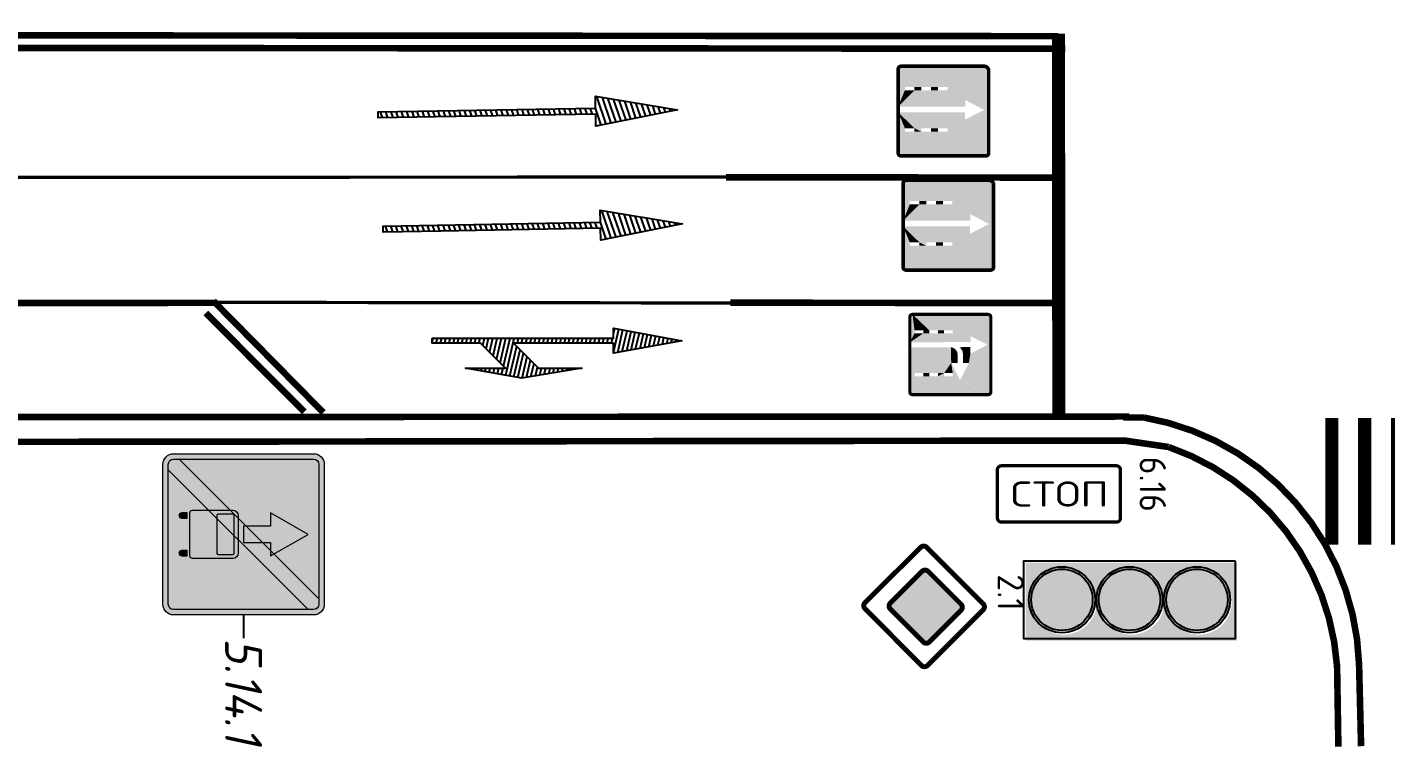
# Model space of a CAD drawing. Header units: millimetres. Extents: x 1734 to 2050, y 1482 to 1843.
# Drawn here: x 1955.73 to 1985.2, y 1629.44 to 1645.12 of the extents above; entities that cross this region are included whole.
import ezdxf
from ezdxf.enums import TextEntityAlignment as Align

# ---------------------------------------------------------------- set-up
doc = ezdxf.new("R2010")
doc.units = ezdxf.units.MM
for name, pattern in [('1.1', [141.652646, 70.079133, -0.0001, 71.573413]), ('1.3', [17.848385, 5.910826, -0.0001, 11.937459]), ('1.6_3_1', [4, 0, -1, 3]), ('JIS_02_0.7', [1.35, 0.75, -0.6])]:
    doc.linetypes.add(name, pattern=pattern)
doc.layers.add('знаки', color=7, linetype='Continuous', lineweight=0)
doc.layers.add('КПЧ', color=9, linetype='Continuous')
doc.layers.add('Разметки', color=7, linetype='Continuous')
doc.styles.add('ROMAND', font='ROMAND.SHX', dxfattribs={"height": 2})
doc.styles.add('SASH', font='simplex8.shx', dxfattribs={"width": 0.9, "oblique": 12})

# ---------------------------------------------------------------- blocks, each defined once
blk = doc.blocks.new('5.14.1')
at = {"layer": 'знаки', "true_color": 0xffffff}
h = blk.add_hatch(color=7, dxfattribs=at)
edge = h.paths.add_edge_path()
edge.add_arc((-1.516666666666666, 3.266666666666666), 0.2333333333333343, 89.99999999999648, 179.9999999999965, ccw=False)
edge.add_line((-1.516666666666652, 3.5), (1.516666666666538, 3.5))
edge.add_arc((1.516666666666561, 3.266666666666675), 0.2333333333333254, 1.3073986337985843e-12, 90.00000000000568, ccw=False)
edge.add_line((1.749999999999886, 3.26666666666668), (1.749999999999886, 0.2333333333333201))
edge.add_arc((1.516666666666561, 0.2333333333333255), 0.2333333333333254, 269.9999999999943, 359.9999999999987, ccw=False)
edge.add_line((1.516666666666538, 0), (-1.516666666666652, 0))
edge.add_arc((-1.516666666666675, 0.2333333333333255), 0.2333333333333255, 180.0000000000013, 270.0000000000056, ccw=False)
edge.add_line((-1.75, 0.2333333333333201), (-1.75, 3.26666666666668))
edge = h.paths.add_edge_path(flags=16)
edge.add_arc((-1.516666666666704, 3.266666666666619), 0.1166666666667355, 89.9999999999742, 179.9999999999699, ccw=False)
edge.add_line((-1.516666666666652, 3.383333333333354), (1.516666666666538, 3.383333333333354))
edge.add_arc((1.51666666666659, 3.266666666666619), 0.1166666666667355, 3.012701199622825e-11, 90.0000000000258, ccw=False)
edge.add_line((1.633333333333326, 3.26666666666668), (1.633333333333326, 0.2333333333333201))
edge.add_arc((1.516666666666604, 0.2333333333333956), 0.1166666666667213, 269.99999999996726, 359.9999999999629, ccw=False)
edge.add_line((1.516666666666538, 0.1166666666666742), (-1.516666666666652, 0.1166666666666742))
edge.add_arc((-1.516666666666718, 0.2333333333333956), 0.1166666666667213, 180.0000000000371, 270.00000000003274, ccw=False)
edge.add_line((-1.633333333333439, 0.2333333333333201), (-1.633333333333439, 3.26666666666668))
at = {"layer": 'знаки'}
h = blk.add_hatch(color=5, dxfattribs=at)
edge = h.paths.add_edge_path()
edge.add_arc((-1.516666666666704, 3.266666666666619), 0.1166666666667355, 89.9999999999742, 179.9999999999699, ccw=False)
edge.add_line((-1.516666666666652, 3.383333333333354), (1.516666666666538, 3.383333333333354))
edge.add_arc((1.51666666666659, 3.266666666666619), 0.1166666666667355, 3.012701199622825e-11, 90.0000000000258, ccw=False)
edge.add_line((1.633333333333326, 3.26666666666668), (1.633333333333326, 0.2333333333333201))
edge.add_arc((1.516666666666604, 0.2333333333333956), 0.1166666666667213, 269.99999999996726, 359.9999999999629, ccw=False)
edge.add_line((1.516666666666538, 0.1166666666666742), (-1.516666666666652, 0.1166666666666742))
edge.add_arc((-1.516666666666718, 0.2333333333333956), 0.1166666666667213, 180.0000000000371, 270.00000000003274, ccw=False)
edge.add_line((-1.633333333333439, 0.2333333333333201), (-1.633333333333439, 3.26666666666668))
h.paths.add_polyline_path([(0, 1.749999999999943), (0.1750000000000682, 1.749999999999943), (0.1750000000000682, 2.333333333333314), (0.4666666666665833, 2.333333333333314), (0, 3.150000000000006), (-0.466666666666697, 2.333333333333314), (-0.1750000000000682, 2.333333333333314), (-0.1750000000000682, 1.749999999999943)], flags=16)
edge = h.paths.add_edge_path(flags=16)
edge.add_arc((0.4666666666665579, 0.6416666666666485), 0.0583333333333057, 270.000000000025, 359.999999999975, ccw=False)
edge.add_line((0.4666666666665833, 0.5833333333333428), (-0.466666666666697, 0.5833333333333428))
edge.add_arc((-0.4666666666666716, 0.6416666666666485), 0.0583333333333057, 180.000000000025, 269.999999999975, ccw=False)
edge.add_line((-0.5249999999999773, 0.6416666666666231), (-0.5249999999999773, 1.516666666666595))
edge.add_arc((-0.4083333333333643, 1.516666666666656), 0.116666666666613, 90.0000000000258, 180.0000000000301, ccw=False)
edge.add_line((-0.4083333333334167, 1.633333333333269), (0.4083333333331893, 1.633333333333269))
edge.add_arc((0.4083333333331938, 1.516666666666599), 0.1166666666666698, -2.2168933355715126e-12, 90.00000000000222, ccw=False)
edge.add_line((0.5249999999998636, 1.516666666666595), (0.5249999999998636, 0.6416666666666231))
edge = h.paths.add_edge_path(flags=0)
edge.add_arc((0.4083333333331901, 1.516666666666539), 0.02916666666680989, 1.099199697908394e-10, 90.00000000000152)
edge.add_line((0.4083333333331893, 1.545833333333348), (-0.408333333333303, 1.545833333333235))
edge.add_arc((-0.4083333333332486, 1.516666666666597), 0.0291666666666377, 90.00000000010698, 179.9999999997815)
edge.add_line((-0.4374999999998863, 1.516666666666708), (-0.4375, 1.19583333333324))
edge.add_arc((-0.4083333333333049, 1.195833333333295), 0.0291666666666951, 180.0000000001077, 270.0000000000037)
edge.add_line((-0.408333333333303, 1.1666666666666), (0.408333333333303, 1.1666666666666))
edge.add_arc((0.4083333333333049, 1.195833333333295), 0.02916666666669498, 269.9999999999963, 359.9999999998922)
edge.add_line((0.4375, 1.19583333333324), (0.4375, 1.516666666666595))
edge = h.paths.add_edge_path(flags=16)
edge.add_line((-0.3500000000000227, 0.4083333333332746), (-0.3500000000000227, 0.5249999999998352))
edge.add_line((-0.3500000000000227, 0.5249999999998352), (-0.466666666666697, 0.5249999999998352))
edge.add_line((-0.466666666666697, 0.5249999999998352), (-0.466666666666697, 0.4083333333332746))
edge.add_arc((-0.4083333333333599, 0.4083333333332746), 0.05833333333333712, 180, 360)
edge = h.paths.add_edge_path(flags=16)
edge.add_line((0.4666666666665833, 0.4083333333332746), (0.4666666666665833, 0.5249999999998352))
edge.add_line((0.4666666666665833, 0.5249999999998352), (0.3499999999999091, 0.5249999999998352))
edge.add_line((0.3499999999999091, 0.5249999999998352), (0.3499999999999091, 0.4083333333332746))
edge.add_arc((0.4083333333332462, 0.4083333333332746), 0.05833333333333712, 180, 360)
blk.add_hatch(color=1, dxfattribs=at).paths.add_polyline_path([(1.633333333333439, 3.150000000000034), (1.633333333333439, 3.26666666666668, 0.4142135623730728), (1.516666666666652, 3.383333333333354), (1.399999999999977, 3.383333333333354), (-1.633333333333326, 0.3500000000000227), (-1.633333333333326, 0.2333333333333485, 0.4142135623730728), (-1.516666666666538, 0.1166666666666742), (-1.399999999999864, 0.1166666666666742)])
at = {"layer": 'знаки', "true_color": 0xffffff}
blk.add_hatch(color=7, dxfattribs=at).paths.add_polyline_path([(0, 1.749999999999943), (0.1750000000000682, 1.749999999999943), (0.1750000000000682, 2.333333333333314), (0.4666666666665833, 2.333333333333314), (0, 3.150000000000006), (-0.466666666666697, 2.333333333333314), (-0.1750000000000682, 2.333333333333314), (-0.1750000000000682, 1.749999999999943)])
h = blk.add_hatch(color=7, dxfattribs=at)
edge = h.paths.add_edge_path()
edge.add_arc((0.4666666666665579, 0.6416666666666485), 0.0583333333333057, 270.000000000025, 359.999999999975, ccw=False)
edge.add_line((0.4666666666665833, 0.5833333333333428), (-0.466666666666697, 0.5833333333333428))
edge.add_arc((-0.4666666666666716, 0.6416666666666485), 0.0583333333333057, 180.000000000025, 269.999999999975, ccw=False)
edge.add_line((-0.5249999999999773, 0.6416666666666231), (-0.5249999999999773, 1.516666666666595))
edge.add_arc((-0.4083333333333643, 1.516666666666656), 0.116666666666613, 90.0000000000258, 180.0000000000301, ccw=False)
edge.add_line((-0.4083333333334167, 1.633333333333269), (0.4083333333331893, 1.633333333333269))
edge.add_arc((0.4083333333331938, 1.516666666666599), 0.1166666666666698, -2.2168933355715126e-12, 90.00000000000222, ccw=False)
edge.add_line((0.5249999999998636, 1.516666666666595), (0.5249999999998636, 0.6416666666666231))
edge = h.paths.add_edge_path(flags=16)
edge.add_arc((0.4083333333331901, 1.516666666666539), 0.02916666666680989, 1.099199697908394e-10, 90.00000000000152)
edge.add_line((0.4083333333331893, 1.545833333333348), (-0.408333333333303, 1.545833333333235))
edge.add_arc((-0.4083333333332486, 1.516666666666597), 0.0291666666666377, 90.00000000010698, 179.9999999997815)
edge.add_line((-0.4374999999998863, 1.516666666666708), (-0.4375, 1.19583333333324))
edge.add_arc((-0.4083333333333049, 1.195833333333295), 0.0291666666666951, 180.0000000001077, 270.0000000000037)
edge.add_line((-0.408333333333303, 1.1666666666666), (0.408333333333303, 1.1666666666666))
edge.add_arc((0.4083333333333049, 1.195833333333295), 0.02916666666669498, 269.9999999999963, 359.9999999998922)
edge.add_line((0.4375, 1.19583333333324), (0.4375, 1.516666666666595))
h = blk.add_hatch(color=7, dxfattribs=at)
edge = h.paths.add_edge_path()
edge.add_line((-0.3500000000000227, 0.4083333333332746), (-0.3500000000000227, 0.5249999999998352))
edge.add_line((-0.3500000000000227, 0.5249999999998352), (-0.466666666666697, 0.5249999999998352))
edge.add_line((-0.466666666666697, 0.5249999999998352), (-0.466666666666697, 0.4083333333332746))
edge.add_arc((-0.4083333333333599, 0.4083333333332746), 0.05833333333333712, 180, 360)
h = blk.add_hatch(color=7, dxfattribs=at)
edge = h.paths.add_edge_path()
edge.add_line((0.4666666666665833, 0.4083333333332746), (0.4666666666665833, 0.5249999999998352))
edge.add_line((0.4666666666665833, 0.5249999999998352), (0.3499999999999091, 0.5249999999998352))
edge.add_line((0.3499999999999091, 0.5249999999998352), (0.3499999999999091, 0.4083333333332746))
edge.add_arc((0.4083333333332462, 0.4083333333332746), 0.05833333333333712, 180, 360)
at = {"layer": 'Defpoints'}
blk.add_lwpolyline([(1.749999999999886, 1.750000000000057), (2.249999999999886, 1.750000000000057)], dxfattribs=at)
at = {"layer": 'знаки'}
blk.add_lwpolyline([(-1.75, 3.26666666666668, -0.4142135623730951), (-1.516666666666652, 3.5), (1.516666666666538, 3.5, -0.4142135623731172), (1.749999999999886, 3.26666666666668), (1.749999999999886, 0.2333333333333201, -0.4142135623731172), (1.516666666666538, 0), (-1.516666666666652, 0, -0.4142135623731172), (-1.75, 0.2333333333333201), (-1.75, 3.26666666666668)], format="xyb", dxfattribs=at)
at = {"layer": 'знаки', "color": 7, "true_color": 0xffffff}
for points in [[(-1.633333333333439, 3.26666666666668, -0.4142135623730728), (-1.516666666666652, 3.383333333333354), (1.516666666666538, 3.383333333333354, -0.4142135623730728), (1.633333333333326, 3.26666666666668), (1.633333333333326, 0.2333333333333201, -0.4142135623730728), (1.516666666666538, 0.1166666666666742), (-1.516666666666652, 0.1166666666666742, -0.4142135623730728), (-1.633333333333439, 0.2333333333333201)], [(0.4375, 1.516666666666595, 0.41421356237254), (0.4083333333331893, 1.545833333333348), (-0.408333333333303, 1.545833333333235, 0.4142135623714301), (-0.4374999999998863, 1.516666666666708), (-0.4375, 1.19583333333324, 0.4142135623725623), (-0.408333333333303, 1.1666666666666), (0.408333333333303, 1.1666666666666, 0.4142135623725623), (0.4375, 1.19583333333324), (0.4375, 1.516666666666595)], [(-0.3500000000000227, 0.4083333333332746), (-0.3500000000000227, 0.5249999999998352), (-0.466666666666697, 0.5249999999998352), (-0.466666666666697, 0.4083333333332746, 0.9999999999999999)], [(0.4666666666665833, 0.4083333333332746), (0.4666666666665833, 0.5249999999998352), (0.3499999999999091, 0.5249999999998352), (0.3499999999999091, 0.4083333333332746, 0.9999999999999999)]]:
    blk.add_lwpolyline(points, format="xyb", close=True, dxfattribs=at)
at = {"layer": 'знаки', "color": 1}
for points in [[(-1.633333333333326, 0.3500000000000227), (1.400000000000091, 3.383333333333354)], [(-1.399999999999977, 0.1166666666666742), (1.633333333333439, 3.150000000000034)]]:
    blk.add_lwpolyline(points, dxfattribs=at)
at = {"layer": 'знаки', "color": 7, "true_color": 0xffffff}
blk.add_lwpolyline([(0, 1.749999999999943), (0.1750000000000682, 1.749999999999943), (0.1750000000000682, 2.333333333333314), (0.4666666666665833, 2.333333333333314), (0, 3.150000000000006), (-0.466666666666697, 2.333333333333314), (-0.1750000000000682, 2.333333333333314), (-0.1750000000000682, 1.749999999999943)], close=True, dxfattribs=at)
blk.add_lwpolyline([(0.5249999999998636, 0.6416666666666231, -0.4142135623728397), (0.4666666666665833, 0.5833333333333428), (-0.466666666666697, 0.5833333333333428, -0.4142135623728397), (-0.5249999999999773, 0.6416666666666231), (-0.5249999999999773, 1.516666666666595, -0.4142135623731172), (-0.4083333333334167, 1.633333333333269), (0.4083333333331893, 1.633333333333269, -0.4142135623731172), (0.5249999999998636, 1.516666666666595), (0.5249999999998636, 0.6416666666666231)], format="xyb", dxfattribs=at)
at = {"layer": 'знаки', "color": 0, "lineweight": 30, "style": 'SASH', "oblique": 12, "width": 0.9}
blk.add_text('5.14.1', height=0.8, dxfattribs=at).set_placement((2.249999999999886, 1.750000000000057), align=Align.MIDDLE_LEFT)
blk = doc.blocks.new('*U24')
at = {"color": 0, "linetype": 'ByBlock', "lineweight": 15, "const_width": 0.3999999999999998}
for points in [[(-17.10614578687555, 1.794373516902128), (-16.70394861295738, 5.628605034090132)], [(-16.11160242717348, 1.690049475221771), (-15.70940525325531, 5.524280992409776)], [(-15.11705906747142, 1.585725433541415), (-14.71486189355324, 5.41995695072942)], [(-14.12251570776935, 1.481401391861059), (-13.72031853385118, 5.315632909049063)], [(-13.12797234806728, 1.377077350180703), (-12.72577517414911, 5.211308867368707)], [(-12.13342898836522, 1.272753308500346), (-11.73123181444704, 5.106984825688351)], [(-11.13888562866315, 1.16842926681999), (-10.73668845474498, 5.002660784007995)], [(-10.14434226896108, 1.064105225139634), (-9.742145095042911, 4.898336742327638)], [(-9.149798909259017, 0.9597811834592775), (-8.747601735340844, 4.794012700647282)], [(-8.15525554955695, 0.8554571417789213), (-7.753058375638776, 4.689688658966926)], [(-7.160712189854882, 0.751133100098565), (-6.758515015936709, 4.58536461728657)], [(-6.166168830152816, 0.6468090584182088), (-5.763971656234642, 4.481040575606213)], [(-5.171625470450749, 0.5424850167378525), (-4.769428296532576, 4.376716533925857)], [(-4.177082110748682, 0.4381609750574962), (-3.774884936830509, 4.272392492245501)], [(-3.182538751046614, 0.33383693337714), (-2.780341577128442, 4.168068450565144)], [(-2.187995391344547, 0.2295128916967837), (-1.785798217426375, 4.063744408884788)], [(-1.19345203164248, 0.1251888500164275), (-0.7912548577243079, 3.959420367204432)], [(-0.1989086719404135, 0.0208648083360712), (0.2032885019777591, 3.855096325524076)]]:
    blk.add_lwpolyline(points, dxfattribs=at)
blk = doc.blocks.new('*U65')
at = {"color": 4, "linetype": 'Continuous'}
for points in [[(0.05024047358083639, 3.655453161768152), (0, 3.467953161768154), (7.49526466425246, 3.59295191176814)], [(7.49526466425246, 3.59295191176814), (0, 3.467953161768154), (3.645673218720589, 3.455145085120094)], [(0, 3.467953161768154), (1.721933722096167, 0.4079616821160954), (3.645673218720589, 3.455145085120094)], [(0, 3.467953161768154), (-5.995204332975845e-14, -3.467953161768139), (1.721933722096167, 0.4079616821160954)], [(0.1875000000000007, 3.792712688187315), (0.05024047358083639, 3.655453161768152), (7.42204099343257, 3.769729490948263)], [(7.42204099343257, 3.769729490948263), (0.05024047358083639, 3.655453161768152), (7.49526466425246, 3.59295191176814)], [(0.3749999999999998, 3.84295316176815), (0.1875000000000007, 3.792712688187315), (7.42204099343257, 3.769729490948263)], [(7.245263414252447, 3.842953161768154), (0.3749999999999998, 3.84295316176815), (7.42204099343257, 3.769729490948263)], [(3.645673218720589, 3.455145085120094), (1.721933722096167, 0.4079616821160954), (2.822030134218381, 1.890868450278703)], [(7.49526466425246, 3.59295191176814), (3.645673218720589, 3.455145085120094), (5.467210344123516, 0.4079616821160954)], [(3.645673218720589, 3.455145085120094), (4.469316303222713, 1.862934938942246), (5.467210344123516, 0.4079616821160954)], [(7.49526466425246, 3.59295191176814), (5.467210344123516, 0.4079616821160954), (7.495264664252435, -3.467953161768156)], [(3.37112552388649, 1.890868450278703), (1.721933722096167, 0.4079616821160954), (2.011979975268503, 0.4079616821160954)], [(2.822030134218381, 1.890868450278703), (1.721933722096167, 0.4079616821160954), (3.37112552388649, 1.890868450278703)], [(3.37112552388649, 1.890868450278703), (2.011979975268503, 0.4079616821160954), (3.374101480427442, -3.717954411768146)], [(4.469316303222713, 1.862934938942246), (3.85158398984612, -3.717954411768147), (5.177164090951266, 0.4079616821160953)], [(3.85158398984612, 1.862934938942246), (3.85158398984612, -3.717954411768147), (4.469316303222713, 1.862934938942246)], [(4.469316303222713, 1.862934938942246), (5.177164090951266, 0.4079616821160953), (5.467210344123516, 0.4079616821160954)], [(1.721933722096167, 0.4079616821160954), (-5.995204332975845e-14, -3.467953161768139), (1.721933722096168, -0.3968440640154257)], [(2.011979975268503, 0.4079616821160954), (2.011979975268503, -0.3968440640154257), (3.374101480427442, -3.717954411768146)], [(5.177164090951266, 0.4079616821160953), (3.85158398984612, -3.717954411768147), (5.177164090951265, -0.3968440640154256)], [(5.467210344123516, 0.4079616821160954), (5.467210344123516, -0.3968440640154256), (7.495264664252435, -3.467953161768156)], [(1.721933722096168, -0.3968440640154257), (-5.995204332975845e-14, -3.467953161768139), (1.721933722096168, -0.980928664275538)], [(1.721933722096168, -0.980928664275538), (-5.995204332975845e-14, -3.467953161768139), (1.721933722096168, -1.785734410407059)], [(1.721933722096168, -0.980928664275538), (2.011979975268503, -0.3968440640154257), (1.721933722096168, -0.3968440640154257)], [(2.011979975268503, -0.3968440640154257), (1.721933722096168, -0.980928664275538), (2.011979975268503, -0.9809286642755383)], [(2.011979975268503, -0.3968440640154257), (2.011979975268503, -0.9809286642755383), (3.374101480427442, -3.717954411768146)], [(2.011979975268503, -0.9809286642755383), (2.011979975268503, -1.785734410407059), (3.374101480427442, -3.717954411768146)], [(5.177164090951265, -0.3968440640154256), (3.85158398984612, -3.717954411768147), (5.177164090951266, -0.9809286642755382)], [(5.177164090951266, -0.9809286642755382), (3.85158398984612, -3.717954411768147), (5.177164090951265, -1.785734410407059)], [(5.177164090951266, -0.9809286642755382), (5.467210344123516, -0.3968440640154256), (5.177164090951265, -0.3968440640154256)], [(5.467210344123516, -0.3968440640154256), (5.177164090951266, -0.9809286642755382), (5.467210344123516, -0.9809286642755383)], [(5.467210344123516, -0.3968440640154256), (5.467210344123516, -0.9809286642755383), (7.495264664252435, -3.467953161768156)], [(5.467210344123516, -0.9809286642755383), (5.467210344123516, -1.785734410407059), (7.495264664252435, -3.467953161768156)], [(1.721933722096168, -1.785734410407059), (-5.995204332975845e-14, -3.467953161768139), (1.721933722096167, -2.35403616582181)], [(1.721933722096167, -2.35403616582181), (2.011979975268503, -1.785734410407059), (1.721933722096168, -1.785734410407059)], [(2.011979975268503, -1.785734410407059), (1.721933722096167, -2.35403616582181), (2.011979975268503, -2.35403616582181)], [(2.011979975268503, -1.785734410407059), (2.011979975268503, -2.35403616582181), (3.374101480427442, -3.717954411768146)], [(5.467210344123516, -1.785734410407059), (3.85158398984612, -3.717954411768147), (5.177164090951266, -2.35403616582181)], [(5.177164090951265, -1.785734410407059), (3.85158398984612, -3.717954411768147), (5.467210344123516, -1.785734410407059)], [(5.467210344123516, -1.785734410407059), (5.177164090951266, -2.35403616582181), (5.467210344123515, -2.35403616582181)], [(5.467210344123516, -1.785734410407059), (5.467210344123515, -2.35403616582181), (7.495264664252435, -3.467953161768156)], [(1.721933722096167, -2.35403616582181), (-5.995204332975845e-14, -3.467953161768139), (1.721933722096168, -3.158841911953346)], [(1.721933722096168, -3.158841911953346), (-5.995204332975845e-14, -3.467953161768139), (3.374101480427442, -3.717954411768146)], [(3.374101480427442, -3.717954411768146), (2.011979975268503, -3.158841911953346), (1.721933722096168, -3.158841911953346)], [(2.011979975268503, -2.35403616582181), (2.011979975268503, -3.158841911953346), (3.374101480427442, -3.717954411768146)], [(5.177164090951266, -2.35403616582181), (3.85158398984612, -3.717954411768147), (5.177164090951266, -3.158841911953346)], [(5.467210344123515, -3.158841911953346), (3.85158398984612, -3.717954411768147), (7.495264664252435, -3.467953161768156)], [(3.85158398984612, -3.717954411768147), (5.467210344123515, -3.158841911953346), (5.177164090951266, -3.158841911953346)], [(5.467210344123515, -2.35403616582181), (5.467210344123515, -3.158841911953346), (7.495264664252435, -3.467953161768156)], [(-5.995204332975845e-14, -3.467953161768139), (0.07322367081982298, -3.644730740948248), (3.374101480427442, -3.717954411768146)], [(0.07322367081982298, -3.644730740948248), (0.2500012499999305, -3.717954411768133), (3.374101480427442, -3.717954411768146)], [(7.495264664252435, -3.467953161768156), (3.85158398984612, -3.717954411768147), (7.482762961022207, -3.546021018698622)], [(7.482762961022207, -3.546021018698622), (3.85158398984612, -3.717954411768147), (7.446508185749103, -3.616281065234823)], [(7.446508185749103, -3.616281065234823), (3.85158398984612, -3.717954411768147), (7.393591317719149, -3.66919793326479)], [(7.393591317719149, -3.66919793326479), (3.85158398984612, -3.717954411768147), (7.323331271182926, -3.705452708537923)], [(7.323331271182926, -3.705452708537923), (3.85158398984612, -3.717954411768147), (7.245263414252428, -3.717954411768162)]]:
    blk.add_solid(points, dxfattribs=at)

msp = doc.modelspace()

# ---------------------------------------------------------------- hatches: boundary and pattern name
at = {"ltscale": 0.2}
h = msp.add_hatch(color=251, dxfattribs=at)
h.dxf.hatch_style = 1
h.paths.add_polyline_path([(1977.393062176838, 1633.503369722049), (1977.393062176838, 1631.809409408027), (1981.97070518081, 1631.809409408027), (1981.97070518081, 1633.503369722049)])
h.paths.add_polyline_path([(1978.217567805892, 1631.939690318942, -1), (1978.217567805892, 1633.373088811133, -1)], flags=16)
h.paths.add_polyline_path([(1978.217567805892, 1631.990719777696, -1), (1978.217567805892, 1633.322059352379, -1)], flags=0)
h.paths.add_polyline_path([(1979.681883678823, 1633.373088811133, -1), (1979.681883678823, 1631.939690318942, -1)], flags=16)
h.paths.add_polyline_path([(1979.681883678823, 1633.322059352379, -1), (1979.681883678823, 1631.990719777696, -1)], flags=0)
h.paths.add_polyline_path([(1981.146199551756, 1633.373088811133, -1), (1981.146199551756, 1631.939690318942, -1)], flags=16)
h.paths.add_polyline_path([(1981.146199551756, 1633.322059352379, -1), (1981.146199551756, 1631.990719777696, -1)], flags=0)
h = msp.add_hatch(color=2)
h.dxf.hatch_style = 1
h.paths.add_polyline_path([(1975.275610924847, 1633.313456323467, 0.4142135623730951), (1975.1433805437, 1633.313456323467), (1974.456080321958, 1632.626156101725, 0.414213562373097), (1974.456080321958, 1632.493925720579), (1975.169197271291, 1631.780808771247, 0.4142135623730911), (1975.301427652437, 1631.780808771247), (1975.988727874178, 1632.468108992989, 0.414213562373097), (1975.988727874178, 1632.600339374136)])
h = msp.add_hatch(color=1)
h.dxf.hatch_style = 1
h.paths.add_polyline_path([(1978.177777492843, 1632.030535644117, 1), (1978.177777492843, 1633.3618752188, 1)])
h = msp.add_hatch(color=2)
h.dxf.hatch_style = 1
h.paths.add_polyline_path([(1979.642093365775, 1632.030535644117, 1), (1979.642093365775, 1633.3618752188, 1)])
h = msp.add_hatch(color=3)
h.dxf.hatch_style = 1
h.paths.add_polyline_path([(1981.106409238707, 1632.030535644117, 1), (1981.106409238707, 1633.3618752188, 1)])
at = {"layer": 'Разметки', "linetype": 'Continuous', "ltscale": 0.5}
h = msp.add_hatch(dxfattribs=at)
h.set_pattern_fill('ANSI31', scale=0.8657161446466435, angle=933.9365867482851, style=0)
h.set_pattern_definition([(108.9365867468811, (5336.219912168317, 2072.757134470137), (0.1023577671580286, 0.0351179359571315), [])])
h.paths.add_polyline_path([(1969.838603725816, 1643.328322322345), (1968.069713434132, 1642.973294301769), (1968.065259941583, 1643.232970958946), (1964.602904512536, 1643.173591058251), (1963.3478006695, 1643.152065844254), (1963.345573923223, 1643.28190417283), (1968.063033195305, 1643.362809287531), (1968.058579702747, 1643.622485944707)])
h = msp.add_hatch(dxfattribs=at)
h.set_pattern_fill('ANSI31', scale=0.8657161446466435, angle=933.9365867482851, style=0)
h.set_pattern_definition([(108.9365867468811, (5336.326712078673, 2070.280984867572), (0.1023577671580286, 0.0351179359571315), [])])
h.paths.add_polyline_path([(1969.945403636172, 1640.852172719779), (1968.176513344488, 1640.497144699203), (1968.172059851939, 1640.75682135638), (1964.709704422892, 1640.697441455685), (1963.454600579857, 1640.675916241688), (1963.452373833579, 1640.805754570264), (1968.169833105661, 1640.886659684965), (1968.165379613103, 1641.146336342142)])
h = msp.add_hatch(dxfattribs=at)
h.set_pattern_fill('ANSI31', scale=0.721763137128228, angle=931.918885211006, style=0)
h.set_pattern_definition([(256.9188852110058, (-1471.290105753449, 1679.666493329189), (0.0878792289653477, -0.02041960515134826), [])])
h.paths.add_polyline_path([(1968.450858509013, 1638.262797445366), (1968.450850935204, 1638.046268504362), (1969.930474832666, 1638.316877926244), (1968.450869869731, 1638.587590856881), (1968.45086229592, 1638.371061915867), (1964.517253200969, 1638.371199506767), (1964.517249414062, 1638.26293503627), (1965.563805962265, 1638.262898429514), (1966.105109380254, 1637.721557142471), (1965.238993616224, 1637.721587437711), (1966.465983374786, 1637.505015578443), (1967.765164594632, 1637.721499076591), (1966.82687251694, 1637.721531896438), (1966.285569098949, 1638.262873183476)])

# ---------------------------------------------------------------- linework, layer by layer
at = {"color": 7, "linetype": 'Continuous'}
for p, q in [((1976.468421868446, 1632.61057000161), (1975.245463699988, 1633.833528170067)), ((1973.932106828143, 1632.504817094809), (1975.155064996601, 1631.281858926352)), ((1975.260937671478, 1631.270855423494), (1976.468421868446, 1632.478339620463))]:
    msp.add_line(p, q, dxfattribs=at)
at = {"color": 4, "linetype": 'Continuous'}
for points, const_width in [([(1976.588552503059, 1644.175082082965, 0.4142135623730951), (1976.491159176692, 1644.272474889144), (1974.689801352087, 1644.2724700785, 0.4142135623730948), (1974.624872489992, 1644.207540869611), (1974.624877341804, 1642.390767452129, 0.4142135623730955), (1974.689806550693, 1642.325838590034), (1976.523628406079, 1642.325843487374, 0.4142135623730951), (1976.588557268175, 1642.390772696263)], 0.07791445301819792), ([(1976.695352413415, 1641.698932480399, 0.4142135623730951), (1976.597959087048, 1641.796325286578), (1974.796601262443, 1641.796320475934, 0.4142135623730948), (1974.731672400348, 1641.731391267045), (1974.73167725216, 1639.914617849563, 0.4142135623730955), (1974.796606461049, 1639.849688987469), (1976.630428316435, 1639.849693884808, 0.4142135623730951), (1976.695357178531, 1639.914623093698)], 0.07791445301819792), ([(1974.878050723885, 1638.829546790704, -0.4142135623730955), (1974.936117440401, 1638.887613507221), (1976.576123533393, 1638.887613507221, -0.4142135623730951), (1976.634190249911, 1638.829546790704), (1976.634190249911, 1637.2047872943, -0.4142135623730951), (1976.576123533393, 1637.146720577783), (1974.936117440403, 1637.146720577783, -0.4142135623730948), (1974.878050723885, 1637.2047872943)], 0.06967971142135451)]:
    msp.add_lwpolyline(points, format="xyb", close=True, dxfattribs=dict(at, const_width=const_width))
at = {"color": 7, "linetype": 'Continuous', "const_width": 0.07123885652400562}
msp.add_lwpolyline([(1976.776913221433, 1635.51876892293), (1976.776913221433, 1634.470760232869, 0.4142135623730945), (1976.865962237332, 1634.381711216971), (1979.357634625667, 1634.381711216971, 0.4142135623730945), (1979.446683641564, 1634.470760232869), (1979.446683641564, 1635.514486183957, 0.4142135623730951), (1979.357634625667, 1635.603535199855), (1976.865962237332, 1635.603535199855, 0.4142135623730951), (1976.776913221433, 1635.514486183957)], format="xyb", dxfattribs=at)
at = {"color": 1, "linetype": 'Continuous', "const_width": 0.1068582847860084}
msp.add_lwpolyline([(1975.260937671478, 1631.270855423494), (1976.468421868446, 1632.478339620463, 0.4142135623730951), (1976.468421868446, 1632.61057000161), (1975.245463699988, 1633.833528170067, 0.4142135623730943), (1975.113233318842, 1633.833528170067), (1973.90632292243, 1632.6363867292, 0.4142135623730951), (1973.90632292243, 1632.504156348054), (1975.128707290331, 1631.270855423494, 0.4142135623730951)], format="xyb", close=True, dxfattribs=at)
at = {"color": 7, "linetype": 'Continuous', "const_width": 0.1068582847860084}
msp.add_lwpolyline([(1975.301427652437, 1631.780808771247), (1975.988727874178, 1632.468108992989, 0.4142135623730951), (1975.988727874178, 1632.600339374136), (1975.275610924847, 1633.313456323467, 0.4142135623730943), (1975.1433805437, 1633.313456323467), (1974.456080321958, 1632.626156101725, 0.4142135623730951), (1974.456080321958, 1632.493925720579), (1975.169197271291, 1631.780808771247, 0.4142135623730951)], format="xyb", close=True, dxfattribs=at)
msp.add_lwpolyline([(1981.930914867761, 1633.54318558847), (1981.930914867761, 1631.849225274448), (1977.353271863789, 1631.849225274448), (1977.353271863789, 1633.54318558847)], close=True)
for centre, radius in [((1978.177777492843, 1632.696205431459), 0.716699246095971), ((1979.642093365775, 1632.696205431459), 0.716699246095971), ((1981.106409238707, 1632.696205431459), 0.716699246095971), ((1978.177777492843, 1632.696205431459), 0.6656697873415114), ((1979.642093365775, 1632.696205431459), 0.6656697873415114), ((1981.106409238707, 1632.696205431459), 0.6656697873415114)]:
    msp.add_circle(centre, radius)
at = {"color": 7, "linetype": 'Continuous'}
for centre, start, end in [((1975.205706215685, 1633.778416482352), 45, 135), ((1976.402306677873, 1632.544454811036), 315, 45), ((1975.221180187174, 1631.347974116926), 225, 315)]:
    msp.add_arc(centre, 0.09350099918775735, start, end, dxfattribs=at)
at = {"color": 4, "linetype": 'Continuous'}
for points in [[(1974.936117440401, 1638.887613507221), (1974.878050723885, 1638.28033625094), (1974.895058071392, 1638.870606159715)], [(1974.980513331834, 1638.476311723161), (1974.878050723885, 1638.28033625094), (1974.936117440401, 1638.887613507221)], [(1974.895058071392, 1638.870606159715), (1974.878050723885, 1638.28033625094), (1974.878050723885, 1638.829546790704)], [(1974.980513331834, 1638.543679520561), (1974.980513331834, 1638.476311723161), (1974.936117440401, 1638.887613507221)], [(1975.167442105636, 1638.543679520561), (1974.980513331834, 1638.543679520561), (1974.936117440401, 1638.887613507221)], [(1975.299439113362, 1638.543679520561), (1975.167442105636, 1638.543679520561), (1974.936117440401, 1638.887613507221)], [(1975.486367887163, 1638.543679520561), (1975.299439113362, 1638.543679520561), (1974.936117440401, 1638.887613507221)], [(1975.62203070847, 1638.543679520561), (1975.486367887163, 1638.543679520561), (1974.936117440401, 1638.887613507221)], [(1975.808959482272, 1638.543679520561), (1975.62203070847, 1638.543679520561), (1974.936117440401, 1638.887613507221)], [(1976.195102345268, 1638.417489289498), (1975.808959482272, 1638.543679520561), (1974.936117440401, 1638.887613507221)], [(1976.576123533393, 1638.887613507221), (1976.195102345268, 1638.417489289498), (1974.936117440401, 1638.887613507221)], [(1976.576123533393, 1638.887613507221), (1976.559716696431, 1638.228648847957), (1976.195102345268, 1638.417489289498)], [(1976.576123533393, 1637.146720577783), (1976.559716696431, 1638.228648847957), (1976.576123533393, 1638.887613507221)], [(1976.617182902403, 1638.870606159715), (1976.576123533393, 1637.146720577783), (1976.576123533393, 1638.887613507221)], [(1976.617182902403, 1637.163727925289), (1976.576123533393, 1637.146720577783), (1976.617182902403, 1638.870606159715)], [(1976.634190249911, 1638.829546790704), (1976.617182902403, 1637.163727925289), (1976.617182902403, 1638.870606159715)], [(1976.617182902403, 1637.163727925289), (1976.634190249911, 1638.829546790704), (1976.634190249911, 1637.2047872943)], [(1975.167442105636, 1638.476311723161), (1974.878050723885, 1638.28033625094), (1974.980513331834, 1638.476311723161)], [(1975.299439113362, 1638.476311723161), (1974.878050723885, 1638.28033625094), (1975.167442105636, 1638.476311723161)], [(1975.486367887164, 1638.476311723161), (1974.878050723885, 1638.28033625094), (1975.299439113362, 1638.476311723161)], [(1975.62203070847, 1638.476311723161), (1974.878050723885, 1638.28033625094), (1975.486367887164, 1638.476311723161)], [(1975.808959482272, 1638.476311723161), (1974.878050723885, 1638.28033625094), (1975.62203070847, 1638.476311723161)], [(1976.195102345268, 1638.417489289498), (1974.878050723885, 1638.28033625094), (1975.808959482272, 1638.476311723161)], [(1976.195965584589, 1638.289956183339), (1974.878050723885, 1638.28033625094), (1976.195102345268, 1638.417489289498)], [(1975.167442105636, 1638.543679520561), (1975.299439113362, 1638.543679520561), (1975.299439113362, 1638.476311723161)], [(1975.299439113362, 1638.476311723161), (1975.167442105636, 1638.476311723161), (1975.167442105636, 1638.543679520561)], [(1975.486367887164, 1638.476311723161), (1975.62203070847, 1638.543679520561), (1975.62203070847, 1638.476311723161)], [(1975.62203070847, 1638.543679520561), (1975.486367887164, 1638.476311723161), (1975.486367887163, 1638.543679520561)], [(1976.195102345268, 1638.417489289498), (1975.808959482272, 1638.476311723161), (1975.808959482272, 1638.543679520561)], [(1975.771215252916, 1638.175484575279), (1975.622030708471, 1637.614075641591), (1974.878050723885, 1638.169438970615)], [(1974.895058071392, 1637.163727925289), (1974.878050723885, 1637.2047872943), (1974.878050723885, 1638.169438970615)], [(1974.936117440403, 1637.146720577783), (1974.895058071392, 1637.163727925289), (1974.878050723885, 1638.169438970615)], [(1974.980513331834, 1637.546707844192), (1974.936117440403, 1637.146720577783), (1974.878050723885, 1638.169438970615)], [(1974.878050723885, 1638.169438970615), (1974.980513331834, 1637.614075641591), (1974.980513331834, 1637.546707844192)], [(1975.167442105636, 1637.614075641591), (1974.980513331834, 1637.614075641591), (1974.878050723885, 1638.169438970615)], [(1975.299439113362, 1637.614075641591), (1975.167442105636, 1637.614075641591), (1974.878050723885, 1638.169438970615)], [(1975.486367887165, 1637.614075641591), (1975.299439113362, 1637.614075641591), (1974.878050723885, 1638.169438970615)], [(1975.622030708471, 1637.614075641591), (1975.486367887165, 1637.614075641591), (1974.878050723885, 1638.169438970615)], [(1975.775167224731, 1637.836167052497), (1975.622030708471, 1637.614075641591), (1975.771215252916, 1638.175484575279)], [(1975.827267969102, 1638.159066950195), (1975.775167224731, 1637.836167052497), (1975.771215252916, 1638.175484575279)], [(1975.873751712723, 1638.123701614281), (1975.775167224731, 1637.836167052497), (1975.827267969102, 1638.159066950195)], [(1975.904526948088, 1638.074059592836), (1975.775167224731, 1637.836167052497), (1975.873751712723, 1638.123701614281)], [(1976.19023307092, 1638.178320800849), (1975.992294490795, 1638.137863438987), (1975.949938100607, 1638.176694305005)], [(1976.559716696431, 1638.228648847957), (1975.968970016269, 1637.467654571222), (1976.15781045781, 1637.832268922385)], [(1976.576123533393, 1637.146720577783), (1975.968970016269, 1637.467654571222), (1976.559716696431, 1638.228648847957)], [(1976.19023307092, 1638.178320800849), (1976.01984254961, 1638.087435228616), (1975.992294490795, 1638.137863438987)], [(1976.19023307092, 1638.178320800849), (1976.15781045781, 1637.832268922385), (1976.01984254961, 1638.087435228616)], [(1976.559716696431, 1638.228648847957), (1976.15781045781, 1637.832268922385), (1976.191204215155, 1638.034846056421)], [(1976.191204215155, 1638.034846056421), (1976.15781045781, 1637.832268922385), (1976.19023307092, 1638.178320800849)], [(1975.808959482272, 1637.614075641591), (1975.622030708471, 1637.614075641591), (1975.775167224731, 1637.836167052497)], [(1975.915528906713, 1638.016697564352), (1975.775167224731, 1637.836167052497), (1975.904526948088, 1638.074059592836)], [(1975.916744385571, 1637.837125352468), (1975.775167224731, 1637.836167052497), (1975.915528906713, 1638.016697564352)], [(1975.968970016269, 1637.467654571222), (1975.808959482272, 1637.546707844192), (1975.775167224731, 1637.836167052497)], [(1976.15781045781, 1637.832268922385), (1976.029630615228, 1638.030812850381), (1976.01984254961, 1638.087435228616)], [(1976.15781045781, 1637.832268922385), (1976.030980319671, 1637.831410441278), (1976.029630615228, 1638.030812850381)], [(1975.622030708471, 1637.614075641591), (1974.936117440403, 1637.146720577783), (1975.486367887164, 1637.546707844192)], [(1975.62203070847, 1637.546707844192), (1974.936117440403, 1637.146720577783), (1975.622030708471, 1637.614075641591)], [(1975.167442105636, 1637.546707844192), (1974.936117440403, 1637.146720577783), (1974.980513331834, 1637.546707844192)], [(1975.299439113362, 1637.546707844192), (1974.936117440403, 1637.146720577783), (1975.167442105636, 1637.546707844192)], [(1975.486367887164, 1637.546707844192), (1974.936117440403, 1637.146720577783), (1975.299439113362, 1637.546707844192)], [(1975.808959482272, 1637.546707844192), (1974.936117440403, 1637.146720577783), (1975.62203070847, 1637.546707844192)], [(1976.576123533393, 1637.146720577783), (1974.936117440403, 1637.146720577783), (1975.808959482272, 1637.546707844192)], [(1975.167442105636, 1637.546707844192), (1975.299439113362, 1637.614075641591), (1975.299439113362, 1637.546707844192)], [(1975.299439113362, 1637.614075641591), (1975.167442105636, 1637.546707844192), (1975.167442105636, 1637.614075641591)], [(1975.622030708471, 1637.614075641591), (1975.486367887164, 1637.546707844192), (1975.486367887165, 1637.614075641591)], [(1976.576123533393, 1637.146720577783), (1975.808959482272, 1637.546707844192), (1975.808959482272, 1637.546707844192)]]:
    msp.add_solid(points, dxfattribs=at)
at = {"color": 4, "linetype": 'Continuous', "extrusion": (0, 0, -1)}
msp.add_solid([(-1976.576123533393, 1637.146720577783), (-1975.968970016269, 1637.467654571222), (-1975.968970016269, 1637.467654571222)], dxfattribs=at)
at = {"layer": 'КПЧ', "lineweight": 30, "const_width": 0.1424777130480112}
for points in [[(1978.040382571366, 1641.855954202839), (1970.893698213296, 1641.864655959445)], [(1978.133958184691, 1639.133610045822), (1970.987273826622, 1639.142311802429)]]:
    msp.add_lwpolyline(points, dxfattribs=at)
at = {"layer": 'КПЧ', "color": 5, "lineweight": 30, "const_width": 0.1424777130480112}
msp.add_lwpolyline([(1926.665150506362, 1636.08913398083), (1979.540482785995, 1636.150488292395)], dxfattribs=at)
msp.add_lwpolyline([(1984.172944981277, 1629.511287656891), (1984.144877792848, 1631.249822634666, 0.3017938223159835), (1980.489717675728, 1636.011166059349), (1979.527706161218, 1636.151452033343)], format="xyb", dxfattribs=at)
at = {"layer": 'Разметки', "color": 7, "linetype": '1.3', "lineweight": 0, "const_width": 0.1424777130480112, "flags": 128}
for points in [[(1905.481724630866, 1644.984267099002), (1978.095447813143, 1644.925021669985)], [(1905.267302215942, 1636.636909710414), (1979.641019738567, 1636.671796874188)]]:
    msp.add_lwpolyline(points, dxfattribs=at)
at = {"layer": 'Разметки', "color": 7, "linetype": '1.1', "ltscale": 0.5, "const_width": 0.2849554260960224}
msp.add_lwpolyline([(1978.102521643115, 1644.978026764457), (1978.10944502726, 1636.617954769848)], dxfattribs=at)
at = {"layer": 'Разметки', "color": 7, "linetype": '1.3', "lineweight": 0, "true_color": 0xffffff, "const_width": 0.1424777130480112, "flags": 128}
msp.add_lwpolyline([(1905.492449928603, 1644.707422207587), (1978.252725356671, 1644.652784938879)], dxfattribs=at)
at = {"layer": 'Разметки', "color": 7, "linetype": 'Continuous', "flags": 128}
for points in [[(1964.602904512536, 1643.173591058252), (1963.3478006695, 1643.152065844254), (1963.345573923223, 1643.28190417283), (1968.063033195305, 1643.362809287531), (1968.058579702747, 1643.622485944707), (1969.838603725816, 1643.328322322345), (1968.069713434132, 1642.973294301769), (1968.065259941583, 1643.232970958946), (1964.602904512536, 1643.173591058252)], [(1964.709704422892, 1640.697441455686), (1963.454600579857, 1640.675916241688), (1963.452373833579, 1640.805754570264), (1968.169833105661, 1640.886659684966), (1968.165379613103, 1641.146336342142), (1969.945403636172, 1640.852172719779), (1968.176513344488, 1640.497144699203), (1968.172059851939, 1640.75682135638), (1964.709704422892, 1640.697441455686)]]:
    msp.add_lwpolyline(points, dxfattribs=at)
at = {"layer": 'Разметки', "linetype": '1.6_3_1', "lineweight": 0, "const_width": 0.0712388565240056, "flags": 128}
for points in [[(1970.963522107259, 1641.867658128657), (1905.568977168219, 1641.848083582347)], [(1971.439337799175, 1639.135588154838), (1959.838582229717, 1639.149744341718)]]:
    msp.add_lwpolyline(points, dxfattribs=at)
at = {"layer": 'Разметки', "color": 2, "linetype": '1.3', "lineweight": 0, "const_width": 0.1424777130480112, "flags": 128}
for points in [[(1926.749306057833, 1639.09638700864), (1959.844173608763, 1639.139339046146)], [(1959.77633573156, 1639.177385515143), (1962.156947758804, 1636.75847715054)]]:
    msp.add_lwpolyline(points, dxfattribs=at)
at = {"layer": 'Разметки', "color": 2, "linetype": 'JIS_02_0.7', "lineweight": 0, "const_width": 0.1424777130480112, "flags": 128}
msp.add_lwpolyline([(1959.608568759241, 1638.919581831645), (1961.743368533906, 1636.773235146332)], dxfattribs=at)
at = {"layer": 'Разметки', "color": 7, "linetype": 'Continuous', "flags": 128}
msp.add_lwpolyline([(1964.517253200986, 1638.371199506773), (1968.450862295937, 1638.371061915869), (1968.45086986975, 1638.587590856871), (1969.930474832682, 1638.316877926243), (1968.450850935222, 1638.046268504366), (1968.45085850903, 1638.262797445368), (1966.28556909897, 1638.262873183477), (1966.826872516959, 1637.721531896436), (1967.765164594642, 1637.721499076592), (1966.465983374803, 1637.505015578441), (1965.238993616244, 1637.721587437714), (1966.105109380276, 1637.721557142469), (1965.563805962283, 1638.262898429516), (1964.517249414081, 1638.26293503627)], close=True, dxfattribs=at)
at = {"layer": 'Разметки', "color": 7, "linetype": '1.3', "lineweight": 0, "const_width": 0.1424777130480112, "flags": 128}
msp.add_lwpolyline([(1984.665312747412, 1629.519402490057), (1984.621724683533, 1631.290873584018, 0.3564641890283329), (1979.953389684855, 1636.65118128752), (1979.508426915429, 1636.650782114032)], format="xyb", dxfattribs=at)

# ---------------------------------------------------------------- block references
at = {"color": 4, "linetype": 'Continuous', "xscale": 0.259714843393994, "yscale": 0.259714843393994, "zscale": 0.259714843393994, "rotation": 270.0001530121086}
for p in [(1975.59048026439, 1644.272472483822), (1975.697280174746, 1641.796322881256)]:
    msp.add_blockref('*U65', p, dxfattribs=at)
at = {"layer": 'знаки', "rotation": 270}
msp.add_blockref('5.14.1', (1958.678043757096, 1634.115882651854), dxfattribs=at)
at = {"layer": 'Разметки', "color": 7, "xscale": -0.7123885652400561, "yscale": 0.7123885652400561, "zscale": 0.7123885652400561, "rotation": 354.0117768827567}
msp.add_blockref('*U24', (1983.888233360268, 1633.893636397764), dxfattribs=at)

# ---------------------------------------------------------------- texts
at = {"color": 7, "linetype": 'Continuous', "style": 'ROMAND', "width": 0.9}
for s, p in [('6.16', (1979.862099420327, 1635.801721593302)), ('2.1', (1976.783891380504, 1633.248056197297))]:
    msp.add_text(s, height=0.569910852192045, rotation=270, dxfattribs=at).set_placement(p)
at = {"color": 7, "linetype": 'Continuous', "style": 'ROMAND'}
msp.add_text('СТОП', height=0.5459944454537103, dxfattribs=at).set_placement((1977.064268517272, 1634.717393942843), (1979.196246828091, 1634.717393942843), align=Align.ALIGNED)

doc.saveas('drawing.dxf')
